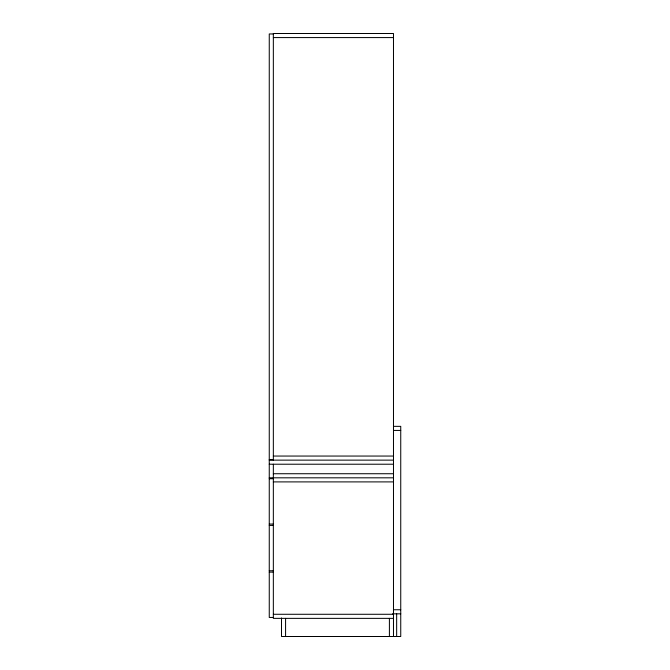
<?xml version="1.0" encoding="UTF-8"?>
<svg xmlns="http://www.w3.org/2000/svg" width="670" height="670" viewBox="0 0 670 670"><rect width="100%" height="100%" fill="white"/><g stroke="black" fill="none" stroke-linecap="round" stroke-linejoin="round"><path stroke-width="1" d="M273.343 33.952L269.256 33.952L269.256 617.455L273.343 617.455M273.343 37.579L393.483 37.579M393.432 426.354L400.744 426.354L400.744 636.5L281.5 636.5L281.5 617.949M393.432 430.433L400.744 430.433M273.343 456.052L393.483 456.052M269.256 459.679L273.343 459.679M269.256 460.131L393.483 460.131M269.256 464.218L393.483 464.218M273.343 473.732L393.483 473.732M269.256 477.819L393.483 477.819M269.256 478.723L273.343 478.723M273.343 481.897L393.483 481.897M269.256 524.057L273.343 524.057M269.256 525.422L273.343 525.422M269.256 570.756L273.343 570.756M269.256 572.121L273.343 572.121M393.432 609.75L400.744 609.75M392.511 613.829L400.744 613.829M273.343 614.281L393.483 614.281M393.483 618.368L273.343 618.368L273.343 464.218M396.657 613.829L396.657 636.5M393.483 636.5L393.483 33.5L273.343 33.5L273.343 460.131M389.404 618.368L389.404 636.5M285.579 618.368L285.579 636.5"/></g></svg>
